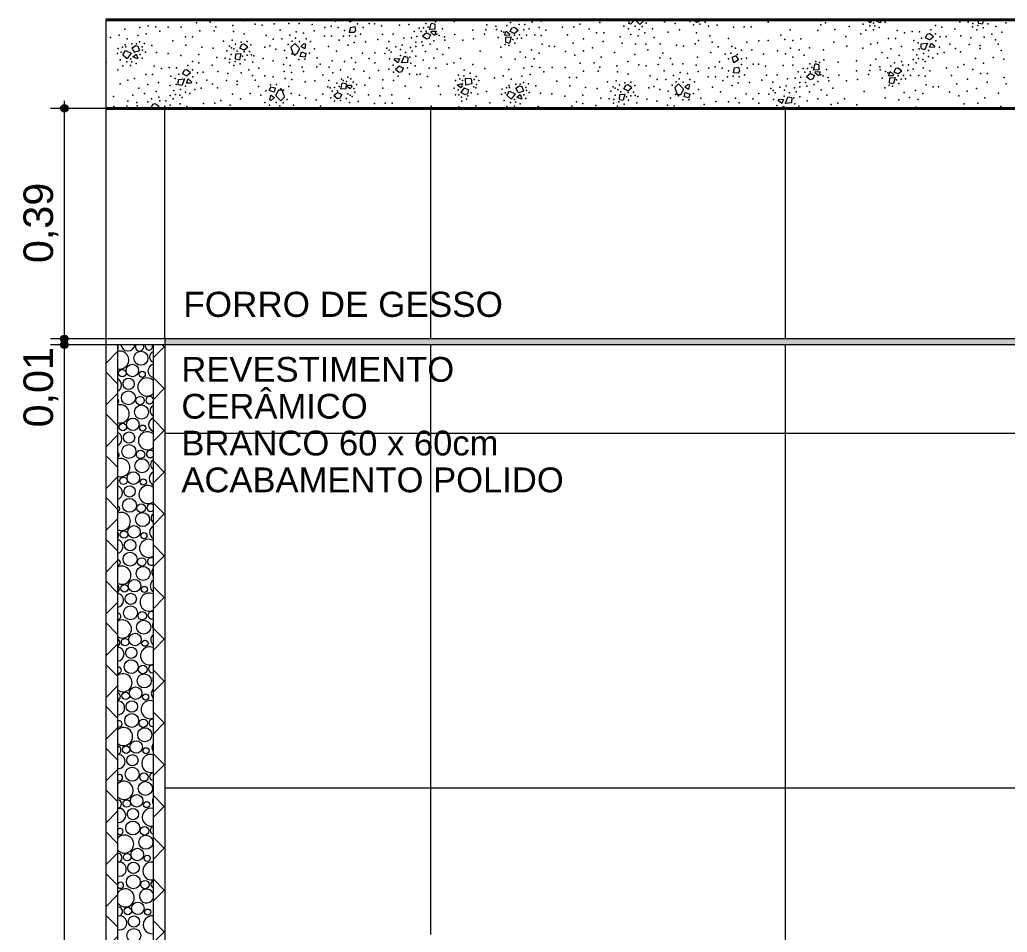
# Model space of a CAD drawing. Header units: metres. Extents: x -1.8 to 75.3, y -2 to 2.8.
# Drawn here: x 25.451 to 27.122, y 0.258 to 1.802 of the extents above; entities that cross this region are included whole.
import ezdxf

# ---------------------------------------------------------------- set-up
doc = ezdxf.new("R2010")
doc.units = ezdxf.units.M
doc.header["$MEASUREMENT"] = 0
for name, color, linetype in [('COTAS CORTE', 7, 'Continuous'), ('FORRO.EXEC', 7, 'Continuous'), ('LAJES.EST', 7, 'Continuous'), ('PAREDE CONSTRUIR', 7, 'Continuous')]:
    doc.layers.add(name, color=color, linetype=linetype)
for name, color, linetype, lineweight, true_color in [('COTAS CORTE_Caneta_No__25', 7, 'Continuous', 13, 0x982312), ('LAJES.EST_Caneta_No__97', 7, 'Continuous', 13, 0x6b6b6b), ('NOTAS-EXECUTIVO.ARQ_Caneta_No__12', 7, 'Continuous', 0, 0x030303), ('PAREDE CONSTRUIR_Caneta_No__96', 7, 'Continuous', 0, 0xb6b6b6), ('PAREDE CONSTRUIR_Caneta_No__97', 7, 'Continuous', 13, 0x6b6b6b)]:
    doc.layers.add(name, color=color, linetype=linetype, lineweight=lineweight, true_color=true_color)
for name, color, linetype, lineweight in [('FORRO.EXEC_Caneta_No__241', 7, 'Continuous', 13), ('LAJES.EST_Caneta_No__1', 7, 'Continuous', 40), ('LAJES.EST_Caneta_No__241', 7, 'Continuous', 13), ('PAREDE CONSTRUIR_Caneta_No__241', 7, 'Continuous', 13), ('PAREDE CONSTRUIR_Caneta_No__83', 84, 'Continuous', 0)]:
    doc.layers.add(name, color=color, linetype=linetype, lineweight=lineweight)
doc.styles.add('GENERATED_STYLE_1', font='arial.ttf')
doc.dimstyles.new('GENERATED_STYLE__2', dxfattribs={"dimtxt": 0.05, "dimasz": 0.02375, "dimexe": 0.18, "dimexo": 0.267183, "dimgap": 0, "dimtad": 1, "dimzin": 0, "dimdsep": 46, "dimtxsty": 'GENERATED_STYLE_1', "dimblk": 'ARROWHEAD_11', "dimblk1": 'ARROWHEAD_11', "dimblk2": 'ARROWHEAD_11', "dimcen": 0.09, "dimclrd": 256, "dimclre": 256, "dimclrt": 256, "dimadec": 0, "dimazin": 0, "dimtfac": 1, "dimtdec": 4, "dimtmove": 0, "dimatfit": 3, "dimfxl": 0, "dimtolj": 1, "dimtzin": 0, "dimarcsym": 0})
pattern_1 = [(45, (-37.767773, -1.898244), (-0.03535534, 0.03535534), []), (135, (-37.767773, -1.898244), (0.03535534, 0.03535534), [])]

# ---------------------------------------------------------------- blocks, each defined once
blk = doc.blocks.new('*X126', base_point=(-37.7678, -1.8982))
at = {"layer": 'PAREDE CONSTRUIR_Caneta_No__96', "color": 253, "linetype": 'Continuous', "lineweight": 0, "true_color": 0xb6b6b6}
for centre, radius in [((25.6558, 1.229), 0.0119), ((25.6243, 1.2037), 0.00627), ((25.6412, 1.2082), 0.0106), ((25.658, 1.2018), 0.00517), ((25.6348, 1.1857), 0.00959), ((25.6345, 1.1621), 0.0118), ((25.6543, 1.1573), 0.00715), ((25.6567, 1.138), 0.0119), ((25.6421, 1.1172), 0.0106), ((25.6252, 1.1127), 0.00627), ((25.6357, 1.0947), 0.00959), ((25.6589, 1.1108), 0.00517), ((25.6354, 1.0711), 0.0118), ((25.6552, 1.0663), 0.00715), ((25.6576, 1.047), 0.0119), ((25.643, 1.0262), 0.0106), ((25.6262, 1.0217), 0.00627), ((25.6598, 1.0198), 0.00517), ((25.6366, 1.0037), 0.00959), ((25.6364, 0.9801), 0.0118), ((25.6561, 0.9753), 0.00715), ((25.6585, 0.956), 0.0119), ((25.6271, 0.9307), 0.00627), ((25.6439, 0.9352), 0.0106), ((25.6376, 0.9127), 0.00959), ((25.6608, 0.9288), 0.00517), ((25.6373, 0.8891), 0.0118), ((25.6571, 0.8843), 0.00715), ((25.6595, 0.865), 0.0119), ((25.6449, 0.8442), 0.0106), ((25.628, 0.8397), 0.00627), ((25.6617, 0.8378), 0.00517), ((25.6385, 0.8217), 0.00959), ((25.6382, 0.7981), 0.0118), ((25.6604, 0.774), 0.0119), ((25.658, 0.7933), 0.00715), ((25.6289, 0.7487), 0.00627), ((25.6458, 0.7532), 0.0106), ((25.6394, 0.7307), 0.00959), ((25.6626, 0.7468), 0.00517), ((25.6392, 0.7071), 0.0118), ((25.6589, 0.7023), 0.00715), ((25.6613, 0.683), 0.0119), ((25.6467, 0.6622), 0.0106), ((25.6299, 0.6577), 0.00627), ((25.6636, 0.6558), 0.00517), ((25.6403, 0.6397), 0.00959), ((25.6401, 0.6161), 0.0118), ((25.6598, 0.6114), 0.00715), ((25.6623, 0.592), 0.0119), ((25.6308, 0.5667), 0.00627), ((25.6476, 0.5712), 0.0106), ((25.6645, 0.5648), 0.00517), ((25.6413, 0.5487), 0.00959), ((25.641, 0.5251), 0.0118), ((25.6608, 0.5204), 0.00715), ((25.6632, 0.501), 0.0119), ((25.6486, 0.4802), 0.0106), ((25.6317, 0.4757), 0.00627), ((25.6654, 0.4738), 0.00517), ((25.6422, 0.4577), 0.00959), ((25.6419, 0.4341), 0.0118), ((25.6617, 0.4294), 0.00715), ((25.6641, 0.41), 0.0119), ((25.6326, 0.3847), 0.00627), ((25.6495, 0.3892), 0.0106), ((25.6663, 0.3828), 0.00517), ((25.6431, 0.3667), 0.00959), ((25.6429, 0.3431), 0.0118), ((25.6626, 0.3384), 0.00715), ((25.6504, 0.2982), 0.0106), ((25.6336, 0.2937), 0.00627), ((25.644, 0.2757), 0.00959), ((25.6673, 0.2918), 0.00517), ((25.6438, 0.2521), 0.0118)]:
    blk.add_circle(centre, radius, dxfattribs=at)
for centre, radius, start, end in [((25.6121, 1.2473), 0.00517, 322.9853, 37.0147), ((25.6199, 1.2259), 0.0153, 256.084, 103.916), ((25.6336, 1.2531), 0.0118, 186.597, 353.403), ((25.6534, 1.2483), 0.00715, 151.4275, 28.5725), ((25.6693, 1.2492), 0.00627, 156.1784, 23.8216), ((25.6798, 1.2312), 0.00959, 111.9236, 248.0764), ((25.6862, 1.2537), 0.0106, 190.2924, 200.6226), ((25.6795, 1.2076), 0.0118, 106.3297, 253.6703), ((25.6108, 1.1835), 0.0119, 297.0748, 62.9252), ((25.6658, 1.1804), 0.0153, 47.2254, 312.7746), ((25.613, 1.1563), 0.00517, 308.2551, 51.7449), ((25.6702, 1.1582), 0.00627, 18.0426, 341.9574), ((25.6208, 1.1349), 0.0153, 252.4782, 107.5218), ((25.6807, 1.1402), 0.00959, 118.0366, 241.9634), ((25.6804, 1.1166), 0.0118, 111.0717, 248.9283), ((25.6093, 1.1118), 0.00715, 345.4232, 14.5768), ((25.6117, 1.0925), 0.0119, 292.1749, 67.8251), ((25.6667, 1.0894), 0.0153, 51.7899, 308.2101), ((25.6139, 1.0653), 0.00517, 296.0941, 63.9059), ((25.6712, 1.0672), 0.00627, 36.5865, 323.4135), ((25.6217, 1.0439), 0.0153, 248.7992, 111.2008), ((25.6816, 1.0492), 0.00959, 124.5204, 235.4796), ((25.6102, 1.0208), 0.00715, 326.9423, 33.0577), ((25.6814, 1.0256), 0.0118, 115.9703, 244.0297), ((25.6126, 1.0015), 0.0119, 287.4406, 72.5594), ((25.6677, 0.9984), 0.0153, 56.084, 303.916), ((25.6148, 0.9743), 0.00517, 285.1015, 74.8985), ((25.6721, 0.9762), 0.00627, 49.0736, 310.9264), ((25.6227, 0.9529), 0.0153, 245.026, 114.974), ((25.6826, 0.9582), 0.00959, 131.557, 228.443), ((25.6823, 0.9346), 0.0118, 121.0828, 238.9172), ((25.6111, 0.9298), 0.00715, 315.1075, 44.8925), ((25.6135, 0.9105), 0.0119, 282.8265, 77.1735), ((25.6686, 0.9074), 0.0153, 60.1714, 299.8286), ((25.6158, 0.8833), 0.00517, 274.6583, 85.3417), ((25.673, 0.8852), 0.00627, 59.5211, 300.4789), ((25.6236, 0.8619), 0.0153, 241.1331, 118.8669), ((25.6835, 0.8672), 0.00959, 139.4668, 220.5332), ((25.6832, 0.8436), 0.0118, 126.4874, 233.5126), ((25.6121, 0.8388), 0.00715, 305.3622, 54.6378), ((25.6145, 0.8195), 0.0119, 278.2957, 81.7043), ((25.6695, 0.8164), 0.0153, 64.0977, 295.9023), ((25.6167, 0.7923), 0.00517, 264.37, 95.63), ((25.6245, 0.7709), 0.0153, 237.0883, 122.9117), ((25.6739, 0.7942), 0.00627, 68.9396, 291.0604), ((25.6844, 0.7762), 0.00959, 148.9475, 211.0525), ((25.613, 0.7478), 0.00715, 296.683, 63.317), ((25.6842, 0.7526), 0.0118, 132.3003, 227.6997), ((25.6154, 0.7285), 0.0119, 273.8166, 86.1834), ((25.6704, 0.7254), 0.0153, 67.8972, 292.1028), ((25.6176, 0.7013), 0.00517, 253.8936, 106.1064), ((25.6749, 0.7032), 0.00627, 77.7907, 282.2093), ((25.6254, 0.6799), 0.0153, 232.8491, 127.1509), ((25.6853, 0.6852), 0.00959, 162.432, 197.568), ((25.6851, 0.6616), 0.0118, 138.7106, 221.2894), ((25.6139, 0.6568), 0.00715, 288.6245, 71.3755), ((25.6163, 0.6375), 0.0119, 269.3609, 90.6391), ((25.6714, 0.6344), 0.0153, 71.5969, 288.4031), ((25.6758, 0.6122), 0.00627, 86.3527, 273.6473), ((25.6186, 0.6103), 0.00517, 242.8231, 117.1769), ((25.6264, 0.5889), 0.0153, 228.3572, 131.6428), ((25.6148, 0.5659), 0.00715, 280.9338, 79.0662), ((25.686, 0.5706), 0.0118, 146.0738, 213.9262), ((25.6173, 0.5465), 0.0119, 264.9012, 95.0988), ((25.6723, 0.5434), 0.0153, 75.2187, 284.7813), ((25.6195, 0.5193), 0.00517, 230.5016, 129.4984), ((25.6767, 0.5212), 0.00627, 94.8332, 265.1668), ((25.6273, 0.4979), 0.0153, 223.5266, 136.4734), ((25.6158, 0.4749), 0.00715, 273.439, 86.561), ((25.6869, 0.4796), 0.0118, 155.2478, 204.7522), ((25.6182, 0.4555), 0.0119, 260.4103, 99.5897), ((25.6732, 0.4524), 0.0153, 78.7809, 281.2191), ((25.6776, 0.4302), 0.00627, 103.4221, 256.5779), ((25.6204, 0.4283), 0.00517, 215.3757, 144.6243), ((25.6282, 0.4069), 0.0153, 218.2216, 141.7784), ((25.6167, 0.3839), 0.00715, 266.003, 93.997), ((25.6191, 0.3645), 0.0119, 255.859, 104.141), ((25.6741, 0.3614), 0.0153, 82.2997, 277.7003), ((25.6213, 0.3373), 0.00517, 185.9068, 174.0932), ((25.6786, 0.3392), 0.00627, 112.3332, 247.6668), ((25.6291, 0.3159), 0.0153, 212.2, 147.8), ((25.665, 0.319), 0.0119, 20.663, 339.337), ((25.6176, 0.2929), 0.00715, 258.4985, 101.5015), ((25.62, 0.2735), 0.0119, 251.2144, 108.7856), ((25.6751, 0.2704), 0.0153, 85.7894, 274.2106)]:
    blk.add_arc(centre, radius, start, end, dxfattribs=at)
blk = doc.blocks.new('*X127', base_point=(-37.7678, -1.8982))
at = {"layer": 'LAJES.EST_Caneta_No__241', "color": 7, "linetype": 'Continuous', "lineweight": 13}
for p, q in [((26.0094, 1.7975), (26.0081, 1.8018)), ((26.0104, 1.7889), (26.0083, 1.7804)), ((26.0164, 1.8018), (26.0094, 1.7975)), ((26.0104, 1.7889), (26.0176, 1.7904)), ((26.0176, 1.7904), (26.019, 1.7835)), ((26.1444, 1.7853), (26.147, 1.7956)), ((26.1535, 1.7942), (26.147, 1.7956)), ((26.1535, 1.7942), (26.1531, 1.7859)), ((26.2838, 1.7882), (26.2879, 1.7892)), ((26.2879, 1.7892), (26.2942, 1.7842)), ((26.4817, 1.7953), (26.4829, 1.8018)), ((26.4842, 1.7943), (26.4817, 1.7953)), ((26.4897, 1.7994), (26.4842, 1.7943)), ((26.4855, 1.8018), (26.4897, 1.7994)), ((26.494, 1.8002), (26.493, 1.8018)), ((26.5001, 1.7939), (26.494, 1.8002)), ((26.5059, 1.7995), (26.5001, 1.7939)), ((26.5056, 1.8018), (26.5059, 1.7995)), ((26.5962, 1.7971), (26.5903, 1.8018)), ((26.6003, 1.7981), (26.5962, 1.7971)), ((26.602, 1.8018), (26.6003, 1.7981)), ((26.8844, 1.8018), (26.89, 1.7967)), ((26.8938, 1.8018), (26.89, 1.7967)), ((26.8996, 1.7997), (26.9021, 1.8018)), ((26.9072, 1.7965), (26.8996, 1.7997)), ((26.9065, 1.8018), (26.9082, 1.7974)), ((26.9082, 1.7974), (26.9072, 1.7965)), ((27.0736, 1.7961), (27.0738, 1.8018)), ((27.0736, 1.7961), (27.0801, 1.7947)), ((27.0818, 1.8018), (27.0801, 1.7947)), ((26.0164, 1.7802), (26.0083, 1.7804)), ((26.019, 1.7835), (26.0164, 1.7802)), ((26.1394, 1.7794), (26.1326, 1.7738)), ((26.1389, 1.7688), (26.1326, 1.7738)), ((26.1394, 1.7794), (26.1461, 1.7762)), ((26.1461, 1.7762), (26.143, 1.7698)), ((26.1531, 1.7859), (26.1444, 1.7853)), ((26.147, 1.78), (26.1477, 1.7826)), ((26.1528, 1.7753), (26.147, 1.78)), ((26.1477, 1.7826), (26.1556, 1.7823)), ((26.1556, 1.7823), (26.1528, 1.7753)), ((26.2712, 1.7757), (26.274, 1.7827)), ((26.2791, 1.7754), (26.2712, 1.7757)), ((26.2733, 1.7638), (26.2737, 1.7721)), ((26.2737, 1.7721), (26.2824, 1.7727)), ((26.274, 1.7827), (26.2798, 1.778)), ((26.2798, 1.778), (26.2791, 1.7754)), ((26.2824, 1.7727), (26.2798, 1.7624)), ((26.2807, 1.7818), (26.2838, 1.7882)), ((26.2874, 1.7786), (26.2807, 1.7818)), ((26.2874, 1.7786), (26.2942, 1.7842)), ((26.9838, 1.7709), (26.9869, 1.7773)), ((26.9869, 1.7773), (26.991, 1.7783)), ((26.9905, 1.7677), (26.9973, 1.7733)), ((26.991, 1.7783), (26.9973, 1.7733)), ((25.6407, 1.7544), (25.6466, 1.7584)), ((25.6466, 1.7584), (25.6506, 1.7572)), ((25.6506, 1.7572), (25.6536, 1.7497)), ((25.8234, 1.7535), (25.8265, 1.7599)), ((25.8265, 1.7599), (25.8306, 1.7609)), ((25.8301, 1.7503), (25.8369, 1.7559)), ((25.8306, 1.7609), (25.8369, 1.7559)), ((25.9103, 1.7562), (25.9161, 1.7618)), ((25.9107, 1.7521), (25.9103, 1.7562)), ((25.9161, 1.7618), (25.9222, 1.7555)), ((25.9222, 1.7555), (25.9243, 1.752)), ((25.9265, 1.7564), (25.932, 1.7615)), ((25.933, 1.7526), (25.9265, 1.7564)), ((25.932, 1.7615), (25.9345, 1.7604)), ((25.9345, 1.7604), (25.933, 1.7526)), ((26.143, 1.7698), (26.1389, 1.7688)), ((26.2733, 1.7638), (26.2798, 1.7624)), ((26.9764, 1.7529), (26.9767, 1.7612)), ((26.9767, 1.7612), (26.9872, 1.7622)), ((26.9872, 1.7622), (26.9829, 1.7515)), ((26.9905, 1.7677), (26.9838, 1.7709)), ((26.9905, 1.7552), (26.9933, 1.7623)), ((26.9984, 1.7549), (26.9905, 1.7552)), ((26.9933, 1.7623), (26.9991, 1.7575)), ((26.9991, 1.7575), (26.9984, 1.7549)), ((25.6253, 1.7425), (25.6298, 1.7496)), ((25.6253, 1.7425), (25.6324, 1.7361)), ((25.6298, 1.7496), (25.6393, 1.7452)), ((25.6393, 1.7452), (25.6324, 1.7361)), ((25.6445, 1.747), (25.6407, 1.7544)), ((25.642, 1.7392), (25.6479, 1.7438)), ((25.6497, 1.7359), (25.642, 1.7392)), ((25.6445, 1.747), (25.6536, 1.7497)), ((25.6479, 1.7438), (25.6506, 1.7368)), ((25.816, 1.7355), (25.8164, 1.7439)), ((25.8164, 1.7439), (25.8251, 1.7444)), ((25.8251, 1.7444), (25.8225, 1.7341)), ((25.8301, 1.7503), (25.8234, 1.7535)), ((25.9107, 1.7521), (25.9137, 1.7437)), ((25.9137, 1.7437), (25.9197, 1.744)), ((25.9197, 1.744), (25.9243, 1.752)), ((25.9252, 1.7398), (25.9273, 1.7475)), ((25.9335, 1.7384), (25.9252, 1.7398)), ((25.9273, 1.7475), (25.9357, 1.7446)), ((25.9335, 1.7384), (25.9357, 1.7446)), ((26.0968, 1.7288), (26.1011, 1.7395)), ((26.1076, 1.7381), (26.1011, 1.7395)), ((26.6625, 1.7406), (26.6565, 1.7378)), ((26.6625, 1.7406), (26.6673, 1.7338)), ((26.9764, 1.7529), (26.9829, 1.7515)), ((25.6506, 1.7368), (25.6497, 1.7359)), ((25.816, 1.7355), (25.8225, 1.7341)), ((26.0849, 1.7335), (26.0856, 1.7361)), ((26.0907, 1.7287), (26.0849, 1.7335)), ((26.0856, 1.7361), (26.0935, 1.7357)), ((26.0935, 1.7233), (26.0867, 1.7177)), ((26.0935, 1.7357), (26.0907, 1.7287)), ((26.0935, 1.7233), (26.1002, 1.7201)), ((26.1072, 1.7297), (26.0968, 1.7288)), ((26.1076, 1.7381), (26.1072, 1.7297)), ((26.6592, 1.7289), (26.6565, 1.7378)), ((26.6673, 1.7338), (26.6592, 1.7289)), ((26.6602, 1.7203), (26.6674, 1.7218)), ((26.6674, 1.7218), (26.6688, 1.7149)), ((26.7942, 1.7167), (26.7968, 1.727)), ((26.8033, 1.7256), (26.7968, 1.727)), ((26.8033, 1.7256), (26.803, 1.7173)), ((25.7262, 1.7103), (25.7293, 1.7167)), ((25.7329, 1.7071), (25.7262, 1.7103)), ((25.7293, 1.7167), (25.7334, 1.7177)), ((25.7329, 1.7071), (25.7397, 1.7127)), ((25.7334, 1.7177), (25.7397, 1.7127)), ((26.093, 1.7127), (26.0867, 1.7177)), ((26.0971, 1.7137), (26.093, 1.7127)), ((26.1002, 1.7201), (26.0971, 1.7137)), ((26.6602, 1.7203), (26.6581, 1.7118)), ((26.6662, 1.7116), (26.6581, 1.7118)), ((26.6688, 1.7149), (26.6662, 1.7116)), ((26.7892, 1.7108), (26.7824, 1.7052)), ((26.7887, 1.7002), (26.7824, 1.7052)), ((26.7892, 1.7108), (26.7959, 1.7076)), ((26.7959, 1.7076), (26.7928, 1.7012)), ((26.803, 1.7173), (26.7942, 1.7167)), ((26.7968, 1.7114), (26.7975, 1.7141)), ((26.8026, 1.7067), (26.7968, 1.7114)), ((26.7975, 1.7141), (26.8054, 1.7137)), ((26.8054, 1.7137), (26.8026, 1.7067)), ((26.921, 1.7071), (26.9238, 1.7141)), ((26.9289, 1.7068), (26.921, 1.7071)), ((26.9238, 1.7141), (26.9296, 1.7094)), ((26.9296, 1.7094), (26.9289, 1.7068)), ((26.9305, 1.7132), (26.9336, 1.7196)), ((26.9372, 1.71), (26.9305, 1.7132)), ((26.9336, 1.7196), (26.9377, 1.7206)), ((26.9372, 1.71), (26.944, 1.7156)), ((26.9377, 1.7206), (26.944, 1.7156)), ((25.7188, 1.6923), (25.7192, 1.7007)), ((25.7188, 1.6923), (25.7253, 1.6909)), ((25.7192, 1.7007), (25.7296, 1.7016)), ((25.7296, 1.7016), (25.7253, 1.6909)), ((25.7329, 1.6947), (25.7357, 1.7017)), ((25.7408, 1.6943), (25.7329, 1.6947)), ((25.7357, 1.7017), (25.7415, 1.6969)), ((25.7415, 1.6969), (25.7408, 1.6943)), ((25.994, 1.6844), (25.9965, 1.6947)), ((26.003, 1.6933), (25.9965, 1.6947)), ((26.003, 1.6933), (26.0027, 1.6849)), ((26.0048, 1.6886), (26.0055, 1.6912)), ((26.0089, 1.6853), (26.0048, 1.6886)), ((26.0055, 1.6912), (26.0118, 1.6909)), ((26.0129, 1.6894), (26.0116, 1.6863)), ((26.0129, 1.6894), (26.0118, 1.6909)), ((26.1917, 1.6904), (26.1918, 1.6917)), ((26.1981, 1.6866), (26.1917, 1.6904)), ((26.1918, 1.6917), (26.1998, 1.694)), ((26.1998, 1.694), (26.1981, 1.6866)), ((26.2057, 1.691), (26.2054, 1.7024)), ((26.2149, 1.7019), (26.2054, 1.7024)), ((26.2159, 1.6936), (26.2057, 1.691)), ((26.2149, 1.7019), (26.2159, 1.6936)), ((26.2905, 1.6858), (26.2964, 1.6898)), ((26.2964, 1.6898), (26.3004, 1.6886)), ((26.3004, 1.6886), (26.3034, 1.6811)), ((26.4733, 1.6849), (26.4763, 1.6913)), ((26.4763, 1.6913), (26.4804, 1.6923)), ((26.4804, 1.6923), (26.4867, 1.6873)), ((26.5601, 1.6876), (26.5659, 1.6932)), ((26.5659, 1.6932), (26.572, 1.6869)), ((26.5763, 1.6878), (26.5818, 1.6929)), ((26.5818, 1.6929), (26.5843, 1.6919)), ((26.5843, 1.6919), (26.5828, 1.684)), ((26.7928, 1.7012), (26.7887, 1.7002)), ((26.9231, 1.6952), (26.9235, 1.7035)), ((26.9231, 1.6952), (26.9296, 1.6938)), ((26.9235, 1.7035), (26.9322, 1.7041)), ((26.9322, 1.7041), (26.9296, 1.6938)), ((25.8749, 1.6882), (25.8727, 1.6819)), ((25.8811, 1.679), (25.8727, 1.6819)), ((25.8739, 1.6661), (25.8754, 1.6739)), ((25.8749, 1.6882), (25.8832, 1.6867)), ((25.8754, 1.6739), (25.8819, 1.6702)), ((25.8832, 1.6867), (25.8811, 1.679)), ((25.8887, 1.6825), (25.8841, 1.6745)), ((25.8862, 1.671), (25.8841, 1.6745)), ((25.8947, 1.6829), (25.8887, 1.6825)), ((25.8977, 1.6745), (25.8947, 1.6829)), ((25.8977, 1.6745), (25.8981, 1.6703)), ((25.9889, 1.6785), (25.9821, 1.6729)), ((25.9884, 1.6679), (25.9821, 1.6729)), ((25.9889, 1.6785), (25.9956, 1.6753)), ((25.9956, 1.6753), (25.9925, 1.6689)), ((26.0027, 1.6849), (25.994, 1.6844)), ((26.0089, 1.6853), (26.0116, 1.6863)), ((26.2028, 1.6864), (26.1974, 1.6785)), ((26.2045, 1.6745), (26.1974, 1.6785)), ((26.2028, 1.6864), (26.2104, 1.683)), ((26.2084, 1.6762), (26.2045, 1.6745)), ((26.2104, 1.683), (26.2084, 1.6762)), ((26.2751, 1.6739), (26.2796, 1.681)), ((26.2751, 1.6739), (26.2822, 1.6675)), ((26.2796, 1.681), (26.2891, 1.6766)), ((26.2891, 1.6766), (26.2822, 1.6675)), ((26.2943, 1.6784), (26.2905, 1.6858)), ((26.2918, 1.6706), (26.2978, 1.6752)), ((26.2943, 1.6784), (26.3034, 1.6811)), ((26.2978, 1.6752), (26.3004, 1.6682)), ((26.4658, 1.667), (26.4662, 1.6753)), ((26.4662, 1.6753), (26.4749, 1.6758)), ((26.4749, 1.6758), (26.4723, 1.6655)), ((26.4799, 1.6817), (26.4733, 1.6849)), ((26.4799, 1.6817), (26.4867, 1.6873)), ((26.5606, 1.6835), (26.5601, 1.6876)), ((26.5606, 1.6835), (26.5635, 1.6751)), ((26.5635, 1.6751), (26.5695, 1.6754)), ((26.5695, 1.6754), (26.5741, 1.6834)), ((26.572, 1.6869), (26.5741, 1.6834)), ((26.5751, 1.6712), (26.5771, 1.6789)), ((26.5828, 1.684), (26.5763, 1.6878)), ((26.5771, 1.6789), (26.5855, 1.676)), ((26.5833, 1.6698), (26.5855, 1.676)), ((25.673, 1.6526), (25.676, 1.659)), ((25.676, 1.659), (25.6801, 1.66)), ((25.6801, 1.66), (25.6865, 1.655)), ((25.6825, 1.6518), (25.6865, 1.655)), ((25.8764, 1.6651), (25.8739, 1.6661)), ((25.8819, 1.6702), (25.8764, 1.6651)), ((25.8923, 1.6647), (25.8862, 1.671)), ((25.8981, 1.6703), (25.8923, 1.6647)), ((25.9925, 1.6689), (25.9884, 1.6679)), ((26.2995, 1.6673), (26.2918, 1.6706)), ((26.3004, 1.6682), (26.2995, 1.6673)), ((26.4658, 1.667), (26.4723, 1.6655)), ((26.5833, 1.6698), (26.5751, 1.6712)), ((26.7347, 1.6649), (26.7354, 1.6675)), ((26.7405, 1.6601), (26.7347, 1.6649)), ((26.7354, 1.6675), (26.7433, 1.6671)), ((26.7433, 1.6671), (26.7405, 1.6601)), ((26.7466, 1.6602), (26.7509, 1.6709)), ((26.757, 1.6611), (26.7466, 1.6602)), ((26.7574, 1.6695), (26.7509, 1.6709)), ((26.7574, 1.6695), (26.757, 1.6611)), ((25.6655, 1.6518), (25.6662, 1.6536)), ((25.6662, 1.6536), (25.6684, 1.6518)), ((25.6747, 1.6518), (25.673, 1.6526)), ((26.7433, 1.6547), (26.7397, 1.6518)), ((26.7433, 1.6547), (26.7494, 1.6518))]:
    blk.add_line(p, q, dxfattribs=at)
for p in [(25.6678, 1.7912), (25.6812, 1.7897), (25.7017, 1.7895), (25.724, 1.7895), (25.7496, 1.7968), (25.7729, 1.7976), (25.7827, 1.7899), (25.8114, 1.7923), (25.8302, 1.8), (25.8489, 1.7942), (25.8611, 1.7924), (25.8813, 1.7946), (25.9059, 1.7954), (25.9234, 1.7955), (25.9457, 1.7937), (25.9778, 1.7909), (25.9851, 1.7994), (25.9896, 1.7886), (26.0226, 1.7947), (26.0422, 1.7953), (26.0512, 1.795), (26.0632, 1.7917), (26.0932, 1.7928), (26.1093, 1.7936), (26.138, 1.7956), (26.1418, 1.7895), (26.1485, 1.7999), (26.1545, 1.7983), (26.1861, 1.7988), (26.2172, 1.8011), (26.2411, 1.7934), (26.2565, 1.7909), (26.2751, 1.7921), (26.2816, 1.7973), (26.2936, 1.7999), (26.2958, 1.7936), (26.3055, 1.7939), (26.318, 1.7974), (26.3301, 1.7888), (26.3333, 1.7996), (26.3694, 1.7892), (26.3888, 1.7899), (26.3989, 1.7945), (26.4323, 1.7971), (26.4734, 1.7907), (26.4922, 1.7908), (26.5042, 1.7902), (26.5112, 1.7959), (26.542, 1.7983), (26.5601, 1.7957), (26.5848, 1.7989), (26.5913, 1.793), (26.6016, 1.7944), (26.6107, 1.7975), (26.6166, 1.7909), (26.6213, 1.801), (26.6312, 1.7925), (26.659, 1.7893), (26.6767, 1.7897), (26.6887, 1.7897), (26.7174, 1.7978), (26.806, 1.8002), (26.8064, 1.7932), (26.8146, 1.7963), (26.8544, 1.7906), (26.8781, 1.7945), (26.8894, 1.7912), (26.896, 1.7962), (26.8979, 1.7914), (26.9153, 1.7975), (26.981, 1.8016), (27.0008, 1.7918), (27.0116, 1.7893), (27.0419, 1.7983), (27.056, 1.7974), (27.0633, 1.79), (27.0639, 1.7957), (27.0726, 1.792), (27.0853, 1.8008), (27.0891, 1.7947), (27.103, 1.7903), (27.1047, 1.8013), (27.1199, 1.7968), (25.6044, 1.7719), (25.619, 1.7757), (25.6287, 1.786), (25.6506, 1.775), (25.6539, 1.7885), (25.6648, 1.778), (25.6877, 1.7823), (25.7311, 1.7728), (25.7431, 1.7729), (25.7553, 1.7832), (25.7797, 1.7832), (25.8127, 1.7821), (25.8306, 1.7782), (25.868, 1.7752), (25.8917, 1.7839), (25.9076, 1.7759), (25.9187, 1.7811), (25.9309, 1.7792), (25.949, 1.783), (25.9664, 1.7739), (25.9672, 1.7885), (25.9785, 1.774), (25.9988, 1.7738), (26.0006, 1.7838), (26.0086, 1.7748), (26.0188, 1.7738), (26.0275, 1.7773), (26.0321, 1.7886), (26.0648, 1.7768), (26.0828, 1.7772), (26.1184, 1.7821), (26.1229, 1.7733), (26.1268, 1.7876), (26.13, 1.7818), (26.134, 1.7879), (26.1388, 1.7824), (26.1566, 1.7772), (26.1606, 1.7753), (26.1664, 1.7862), (26.1694, 1.7726), (26.1873, 1.7768), (26.2174, 1.7841), (26.2376, 1.7776), (26.2396, 1.7845), (26.2574, 1.7854), (26.2662, 1.7827), (26.2702, 1.7808), (26.288, 1.7756), (26.2968, 1.7762), (26.3039, 1.7847), (26.3084, 1.7759), (26.3132, 1.7866), (26.3227, 1.7762), (26.3333, 1.7751), (26.3412, 1.7839), (26.378, 1.7762), (26.4143, 1.7861), (26.427, 1.7794), (26.4391, 1.7795), (26.4672, 1.7728), (26.481, 1.7864), (26.4853, 1.7766), (26.4975, 1.7747), (26.4989, 1.7851), (26.5085, 1.7799), (26.5218, 1.7863), (26.5245, 1.7719), (26.5482, 1.7806), (26.5676, 1.7845), (26.5962, 1.7798), (26.6188, 1.7748), (26.7391, 1.7757), (26.755, 1.7846), (26.8016, 1.7835), (26.8304, 1.7854), (26.849, 1.7732), (26.8745, 1.7778), (26.8828, 1.7842), (26.8957, 1.7847), (26.9054, 1.7885), (26.936, 1.7838), (26.9482, 1.7798), (26.9613, 1.7818), (26.9734, 1.7811), (26.9929, 1.7848), (27.0005, 1.7779), (27.0089, 1.7728), (27.0188, 1.7733), (27.0337, 1.7858), (27.0434, 1.7747), (27.0705, 1.7847), (27.0813, 1.7879), (27.0829, 1.7723), (27.096, 1.7775), (27.1131, 1.7807), (25.6245, 1.7554), (25.629, 1.7592), (25.6301, 1.7558), (25.6327, 1.7697), (25.6403, 1.7612), (25.648, 1.7612), (25.6535, 1.7644), (25.6577, 1.756), (25.6617, 1.7617), (25.6742, 1.7583), (25.7098, 1.7663), (25.7318, 1.7587), (25.7587, 1.7556), (25.7956, 1.7654), (25.8055, 1.757), (25.8102, 1.7671), (25.8161, 1.7605), (25.8252, 1.7636), (25.8355, 1.765), (25.842, 1.7591), (25.8657, 1.7552), (25.8742, 1.7574), (25.8798, 1.7691), (25.8944, 1.7694), (25.9049, 1.7599), (25.9119, 1.7656), (25.9173, 1.7706), (25.9239, 1.7649), (25.9352, 1.7693), (25.9428, 1.7651), (25.9732, 1.7564), (25.9912, 1.7673), (26.0066, 1.7589), (26.0167, 1.7635), (26.0361, 1.7643), (26.0569, 1.7681), (26.0754, 1.7647), (26.0875, 1.7561), (26.0979, 1.7587), (26.1006, 1.7704), (26.1136, 1.7713), (26.1212, 1.7566), (26.1213, 1.7641), (26.131, 1.7644), (26.1332, 1.7581), (26.1452, 1.7607), (26.1517, 1.7659), (26.1703, 1.7671), (26.2004, 1.7672), (26.2188, 1.7694), (26.2604, 1.7718), (26.2651, 1.7553), (26.2723, 1.7597), (26.2783, 1.7581), (26.285, 1.7685), (26.2888, 1.7624), (26.2928, 1.7701), (26.3, 1.7704), (26.335, 1.7602), (26.347, 1.7569), (26.356, 1.7566), (26.3873, 1.7622), (26.4049, 1.7697), (26.4383, 1.765), (26.4704, 1.762), (26.4928, 1.7603), (26.5103, 1.7603), (26.5349, 1.7611), (26.5621, 1.7588), (26.5743, 1.7569), (26.5941, 1.7612), (26.5998, 1.7668), (26.6228, 1.7636), (26.6327, 1.7559), (26.6502, 1.7702), (26.6559, 1.7567), (26.6815, 1.764), (26.7017, 1.7659), (26.7177, 1.7669), (26.7456, 1.7682), (26.759, 1.7668), (26.7729, 1.7695), (26.8287, 1.7638), (26.8506, 1.7573), (26.8912, 1.7603), (26.9024, 1.7627), (26.9214, 1.7698), (26.9332, 1.7698), (26.9431, 1.7563), (26.9642, 1.7669), (26.9712, 1.7627), (26.9773, 1.7705), (27.0014, 1.7659), (27.0073, 1.7554), (27.0249, 1.7604), (27.0579, 1.7597), (27.0606, 1.7714), (27.0762, 1.7582), (27.1021, 1.7678), (27.1069, 1.7604), (25.6162, 1.7447), (25.6173, 1.7531), (25.6223, 1.7468), (25.6543, 1.7431), (25.6585, 1.7505), (25.6632, 1.747), (25.6822, 1.7464), (25.7017, 1.7448), (25.7234, 1.741), (25.7539, 1.743), (25.778, 1.7539), (25.8013, 1.7493), (25.8086, 1.7429), (25.8089, 1.7545), (25.8129, 1.7525), (25.8185, 1.7486), (25.8277, 1.7402), (25.8307, 1.7473), (25.8355, 1.7419), (25.8395, 1.748), (25.8427, 1.7422), (25.8471, 1.7407), (25.8842, 1.7522), (25.8986, 1.7496), (25.9111, 1.7441), (25.9161, 1.7416), (25.9413, 1.7453), (25.9496, 1.7523), (25.9868, 1.7484), (26.0306, 1.7452), (26.0517, 1.7458), (26.0687, 1.7444), (26.0722, 1.7539), (26.076, 1.7504), (26.0796, 1.7468), (26.095, 1.7411), (26.0953, 1.7513), (26.1036, 1.7466), (26.112, 1.7549), (26.1149, 1.7486), (26.1212, 1.74), (26.1376, 1.7483), (26.1572, 1.7519), (26.1669, 1.743), (26.1769, 1.7545), (26.23, 1.7487), (26.2655, 1.7385), (26.2979, 1.7473), (26.3069, 1.7387), (26.3171, 1.7509), (26.3296, 1.7453), (26.3747, 1.7481), (26.3903, 1.7419), (26.4047, 1.7494), (26.4204, 1.7541), (26.4346, 1.7385), (26.4574, 1.7464), (26.492, 1.7431), (26.5139, 1.751), (26.539, 1.745), (26.5979, 1.7385), (26.6207, 1.7464), (26.6447, 1.7438), (26.6542, 1.745), (26.662, 1.7535), (26.665, 1.743), (26.6722, 1.7504), (26.6898, 1.7507), (26.7098, 1.7436), (26.7331, 1.7491), (26.747, 1.7441), (26.7551, 1.7538), (26.7595, 1.7385), (26.7697, 1.7507), (26.7787, 1.7421), (26.7875, 1.7545), (26.8111, 1.7509), (26.8779, 1.7537), (26.9097, 1.7464), (26.9251, 1.7528), (26.939, 1.7411), (26.9628, 1.7509), (26.969, 1.7424), (26.973, 1.7526), (26.9804, 1.7444), (26.9887, 1.7397), (26.989, 1.7499), (27.0043, 1.7442), (27.0153, 1.7465), (27.0346, 1.7531), (27.0431, 1.7474), (27.0761, 1.7529), (27.1121, 1.7497), (25.5968, 1.73), (25.6206, 1.7339), (25.6252, 1.7236), (25.6318, 1.7306), (25.6382, 1.7242), (25.6385, 1.7357), (25.6403, 1.7308), (25.6478, 1.7279), (25.6577, 1.7369), (25.6784, 1.7232), (25.7353, 1.7242), (25.7432, 1.7312), (25.754, 1.7287), (25.7761, 1.7252), (25.7843, 1.7377), (25.7984, 1.7368), (25.8057, 1.7294), (25.8064, 1.7351), (25.8129, 1.7241), (25.815, 1.7314), (25.8238, 1.7273), (25.8315, 1.7341), (25.8454, 1.7298), (25.8624, 1.7362), (25.8795, 1.7325), (25.8971, 1.7261), (25.9024, 1.7374), (25.9084, 1.7245), (25.923, 1.7346), (25.9333, 1.7349), (25.9533, 1.7219), (25.9539, 1.7375), (25.9591, 1.7267), (25.9792, 1.732), (26.0004, 1.7312), (26.0122, 1.7374), (26.0187, 1.7297), (26.042, 1.7363), (26.0517, 1.729), (26.0767, 1.7356), (26.0826, 1.7251), (26.111, 1.7384), (26.1128, 1.7282), (26.1198, 1.724), (26.1335, 1.7331), (26.1515, 1.7366), (26.1742, 1.7267), (26.1854, 1.7291), (26.1967, 1.7364), (26.2177, 1.7263), (26.2891, 1.7349), (26.3176, 1.7226), (26.3215, 1.7356), (26.3995, 1.7282), (26.4227, 1.729), (26.4612, 1.7237), (26.48, 1.7314), (26.4987, 1.7256), (26.5109, 1.7238), (26.5311, 1.726), (26.5339, 1.7376), (26.5521, 1.7362), (26.5557, 1.7268), (26.5732, 1.7269), (26.5955, 1.7251), (26.6277, 1.7223), (26.6349, 1.7308), (26.6506, 1.7355), (26.6724, 1.7261), (26.6726, 1.7359), (26.6807, 1.7368), (26.692, 1.7267), (26.701, 1.7264), (26.713, 1.7231), (26.743, 1.7242), (26.7591, 1.725), (26.7878, 1.727), (26.7983, 1.7313), (26.8043, 1.7297), (26.8115, 1.7341), (26.8359, 1.7302), (26.867, 1.7325), (26.8909, 1.7248), (26.8997, 1.7349), (26.9063, 1.7223), (26.9194, 1.7375), (26.9249, 1.7235), (26.9314, 1.7287), (26.9434, 1.7313), (26.9456, 1.725), (26.9553, 1.7253), (26.9628, 1.7344), (26.9678, 1.7288), (26.972, 1.7361), (26.9793, 1.7345), (26.9831, 1.731), (26.9963, 1.7375), (27.0487, 1.7259), (27.0685, 1.7364), (27.0821, 1.7285), (27.0981, 1.7378), (27.1164, 1.7348), (25.6169, 1.7172), (25.6639, 1.7093), (25.6756, 1.7092), (25.6906, 1.7192), (25.7037, 1.7212), (25.7066, 1.7064), (25.7158, 1.7205), (25.7197, 1.7099), (25.7429, 1.7173), (25.7438, 1.7053), (25.7513, 1.7122), (25.7613, 1.7128), (25.7858, 1.7142), (25.8031, 1.7108), (25.8253, 1.7117), (25.8384, 1.7169), (25.8445, 1.7072), (25.8556, 1.7201), (25.8657, 1.7069), (25.8795, 1.705), (25.898, 1.7141), (25.9104, 1.7124), (25.9289, 1.7215), (25.931, 1.7142), (25.9635, 1.7087), (25.9745, 1.7216), (25.9806, 1.7119), (25.9937, 1.7171), (26.016, 1.718), (26.0332, 1.7147), (26.0578, 1.7161), (26.0751, 1.7182), (26.0835, 1.7131), (26.0911, 1.7062), (26.1067, 1.7204), (26.1106, 1.7099), (26.1227, 1.7092), (26.1284, 1.7096), (26.1406, 1.7056), (26.1434, 1.7196), (26.1552, 1.7196), (26.1933, 1.7081), (26.2023, 1.7071), (26.2031, 1.7166), (26.2131, 1.7116), (26.2233, 1.7059), (26.2379, 1.7195), (26.2688, 1.7071), (26.2785, 1.7174), (26.3004, 1.7064), (26.3038, 1.7199), (26.3146, 1.7094), (26.331, 1.7212), (26.3375, 1.7137), (26.3516, 1.7209), (26.3738, 1.7209), (26.4051, 1.7146), (26.4295, 1.7146), (26.4325, 1.7213), (26.4626, 1.7135), (26.4804, 1.7096), (26.5178, 1.7066), (26.5415, 1.7153), (26.5574, 1.7073), (26.5685, 1.7125), (26.5807, 1.7106), (26.5988, 1.7144), (26.6162, 1.7053), (26.617, 1.7199), (26.6283, 1.7054), (26.6394, 1.72), (26.6486, 1.7052), (26.6504, 1.7152), (26.6584, 1.7062), (26.6686, 1.7052), (26.6773, 1.7087), (26.6819, 1.72), (26.7146, 1.7082), (26.7326, 1.7086), (26.7682, 1.7135), (26.7766, 1.719), (26.7798, 1.7132), (26.7838, 1.7193), (26.7886, 1.7138), (26.7916, 1.7209), (26.8064, 1.7086), (26.8104, 1.7067), (26.8162, 1.7176), (26.8371, 1.7082), (26.8672, 1.7155), (26.8874, 1.709), (26.8894, 1.7159), (26.9072, 1.7168), (26.916, 1.7141), (26.92, 1.7122), (26.9378, 1.707), (26.9466, 1.7077), (26.9537, 1.7161), (26.9582, 1.7073), (26.963, 1.7181), (26.9725, 1.7076), (26.9799, 1.7202), (26.9831, 1.7065), (26.991, 1.7153), (27.0192, 1.7206), (27.0278, 1.7076), (27.0386, 1.7213), (27.0641, 1.7176), (27.0768, 1.7109), (27.0889, 1.7109), (25.6204, 1.6931), (25.6336, 1.6997), (25.6448, 1.7021), (25.6675, 1.6922), (25.6855, 1.6957), (25.7052, 1.6903), (25.7136, 1.7022), (25.7154, 1.692), (25.7314, 1.6893), (25.7497, 1.6948), (25.7673, 1.6998), (25.777, 1.6925), (25.8004, 1.6991), (25.8186, 1.6976), (25.8186, 1.6923), (25.8493, 1.6998), (25.8545, 1.6891), (25.8751, 1.6916), (25.8854, 1.692), (25.9, 1.7021), (25.906, 1.6891), (25.9113, 1.7004), (25.9339, 1.6968), (25.9502, 1.6985), (25.9736, 1.6991), (25.9876, 1.6947), (25.9913, 1.6886), (25.9953, 1.7015), (25.998, 1.699), (26.004, 1.6974), (26.0061, 1.7047), (26.0112, 1.7018), (26.0149, 1.696), (26.0206, 1.692), (26.0347, 1.6911), (26.0429, 1.7036), (26.065, 1.7001), (26.0832, 1.6992), (26.103, 1.6894), (26.1597, 1.6892), (26.1882, 1.6991), (26.1958, 1.7016), (26.2003, 1.6989), (26.2195, 1.6885), (26.22, 1.7004), (26.2236, 1.6924), (26.2278, 1.6987), (26.2542, 1.7033), (26.2788, 1.6906), (26.2825, 1.7011), (26.2901, 1.6926), (26.2979, 1.6926), (26.3033, 1.6958), (26.3116, 1.6931), (26.324, 1.6897), (26.3596, 1.6977), (26.381, 1.7042), (26.3816, 1.6901), (26.3929, 1.7043), (26.4454, 1.6969), (26.4553, 1.6884), (26.46, 1.6985), (26.4659, 1.6919), (26.475, 1.695), (26.4853, 1.6964), (26.4918, 1.6905), (26.524, 1.6888), (26.5296, 1.7006), (26.5442, 1.7008), (26.5548, 1.6913), (26.5618, 1.697), (26.5671, 1.702), (26.5738, 1.6963), (26.585, 1.7007), (26.5926, 1.6965), (26.641, 1.6987), (26.6564, 1.6903), (26.6665, 1.6949), (26.6859, 1.6957), (26.7067, 1.6995), (26.7252, 1.6961), (26.7477, 1.6901), (26.7504, 1.7018), (26.7634, 1.7028), (26.7711, 1.6956), (26.7727, 1.7047), (26.7808, 1.6958), (26.783, 1.6895), (26.7951, 1.6921), (26.8015, 1.6974), (26.8192, 1.704), (26.8201, 1.6985), (26.8502, 1.6986), (26.8686, 1.7008), (26.9102, 1.7032), (26.9221, 1.6911), (26.9281, 1.6895), (26.9348, 1.6999), (26.9386, 1.6938), (26.9426, 1.7015), (26.9498, 1.7018), (26.9848, 1.6916), (26.9968, 1.6883), (27.0371, 1.6936), (27.0547, 1.7011), (27.0882, 1.6964), (27.117, 1.7042), (27.1203, 1.6934), (25.6094, 1.672), (25.6421, 1.6743), (25.6522, 1.6858), (25.6618, 1.677), (25.6814, 1.6805), (25.7052, 1.6738), (25.7115, 1.6818), (25.7144, 1.6755), (25.7217, 1.6739), (25.7228, 1.6838), (25.7311, 1.6791), (25.7387, 1.6769), (25.7468, 1.6836), (25.7577, 1.6859), (25.7855, 1.6868), (25.8109, 1.6758), (25.8405, 1.6772), (25.8588, 1.6742), (25.8671, 1.6813), (25.8923, 1.6849), (25.8973, 1.6824), (25.9098, 1.677), (25.9242, 1.6743), (25.9639, 1.6759), (25.9719, 1.6881), (25.9763, 1.6866), (25.9795, 1.6808), (25.9835, 1.6869), (25.9883, 1.6815), (26.0061, 1.6763), (26.0102, 1.6743), (26.0135, 1.6718), (26.0159, 1.6853), (26.0178, 1.6795), (26.041, 1.6749), (26.0603, 1.6732), (26.0652, 1.6858), (26.0803, 1.6747), (26.1298, 1.6869), (26.1626, 1.6753), (26.1862, 1.6859), (26.1882, 1.6745), (26.1927, 1.6832), (26.1941, 1.6748), (26.209, 1.673), (26.215, 1.6779), (26.2225, 1.6866), (26.2263, 1.6761), (26.2407, 1.6801), (26.266, 1.6761), (26.2671, 1.6845), (26.2721, 1.6782), (26.2743, 1.6868), (26.2799, 1.6872), (26.3041, 1.6745), (26.3075, 1.6874), (26.3083, 1.6819), (26.3131, 1.6784), (26.332, 1.6778), (26.3515, 1.6762), (26.3732, 1.6724), (26.4037, 1.6744), (26.4085, 1.687), (26.4278, 1.6853), (26.4511, 1.6807), (26.4585, 1.6743), (26.4587, 1.6859), (26.4628, 1.6839), (26.4683, 1.68), (26.4775, 1.6716), (26.4805, 1.6787), (26.4853, 1.6733), (26.4893, 1.6794), (26.4926, 1.6736), (26.4969, 1.6721), (26.5156, 1.6866), (26.534, 1.6836), (26.5484, 1.681), (26.5609, 1.6755), (26.5659, 1.673), (26.5911, 1.6767), (26.5994, 1.6837), (26.623, 1.6878), (26.6366, 1.6798), (26.6804, 1.6766), (26.7015, 1.6772), (26.7185, 1.6758), (26.722, 1.6853), (26.7258, 1.6818), (26.7294, 1.6782), (26.7373, 1.6875), (26.7448, 1.6725), (26.7451, 1.6827), (26.7534, 1.678), (26.7618, 1.6863), (26.7647, 1.68), (26.771, 1.688), (26.7874, 1.6797), (26.807, 1.6833), (26.8167, 1.6744), (26.8267, 1.6859), (26.8799, 1.6801), (26.9149, 1.6867), (26.9478, 1.6787), (26.9669, 1.6823), (26.9794, 1.6767), (27.0058, 1.688), (27.0245, 1.6795), (27.0401, 1.6733), (27.0545, 1.6808), (27.0702, 1.6855), (27.1072, 1.6778), (25.6097, 1.6549), (25.6318, 1.6553), (25.6333, 1.6642), (25.6487, 1.6617), (25.6496, 1.6562), (25.6673, 1.6629), (25.6738, 1.6681), (25.6858, 1.6707), (25.688, 1.6644), (25.6961, 1.6555), (25.6977, 1.6647), (25.7054, 1.6575), (25.7102, 1.6682), (25.7223, 1.6596), (25.7255, 1.6704), (25.7617, 1.66), (25.781, 1.6607), (25.7912, 1.6654), (25.8066, 1.657), (25.8245, 1.6679), (25.8656, 1.6615), (25.8732, 1.6572), (25.8845, 1.6617), (25.8911, 1.6559), (25.8965, 1.661), (25.9035, 1.6667), (25.914, 1.6572), (25.9342, 1.6692), (25.9523, 1.6665), (25.9598, 1.6553), (25.977, 1.6697), (25.9836, 1.6638), (25.9938, 1.6652), (26.0029, 1.6683), (26.0088, 1.6617), (26.0234, 1.6634), (26.0512, 1.6602), (26.069, 1.6605), (26.0809, 1.6605), (26.1096, 1.6686), (26.1472, 1.6554), (26.1982, 1.671), (26.1987, 1.664), (26.2068, 1.6672), (26.2226, 1.6562), (26.2466, 1.6614), (26.2704, 1.6653), (26.275, 1.655), (26.2816, 1.662), (26.288, 1.6556), (26.2883, 1.6671), (26.2901, 1.6622), (26.2976, 1.6593), (26.3075, 1.6683), (26.3851, 1.6556), (26.393, 1.6626), (26.4038, 1.6601), (26.4259, 1.6566), (26.4341, 1.6691), (26.4482, 1.6682), (26.4555, 1.6608), (26.4562, 1.6666), (26.4627, 1.6555), (26.4648, 1.6628), (26.4736, 1.6587), (26.4813, 1.6655), (26.4952, 1.6612), (26.5122, 1.6676), (26.5293, 1.6639), (26.5469, 1.6575), (26.5522, 1.6688), (26.5582, 1.6559), (26.5728, 1.666), (26.5832, 1.6663), (26.6037, 1.6689), (26.6089, 1.6581), (26.629, 1.6634), (26.6502, 1.6627), (26.662, 1.6689), (26.6685, 1.6611), (26.6918, 1.6677), (26.7015, 1.6605), (26.7265, 1.667), (26.7324, 1.6565), (26.7608, 1.6698), (26.7626, 1.6596), (26.7696, 1.6554), (26.771, 1.6715), (26.7833, 1.6645), (26.8014, 1.668), (26.824, 1.6581), (26.8352, 1.6605), (26.8465, 1.6678), (26.8675, 1.6577), (26.9153, 1.6699), (26.9389, 1.6664), (26.9567, 1.6701), (26.9713, 1.667), (27.0493, 1.6596), (27.0725, 1.6604), (27.0844, 1.6699), (27.1111, 1.6551), (25.6584, 1.6535), (25.7335, 1.6547), (26.1938, 1.6543), (26.3282, 1.6547), (26.3535, 1.6526), (26.3656, 1.6519), (26.5787, 1.6529), (26.6032, 1.6533), (26.6243, 1.653), (26.7565, 1.6518), (26.9674, 1.654), (26.9808, 1.6526), (27.0014, 1.6523), (27.0236, 1.6523), (27.0824, 1.6527)]:
    blk.add_point(p, dxfattribs=at)
blk = doc.blocks.new('*D128', base_point=(-37.7678, -1.8982))
at = {"layer": 'COTAS CORTE_Caneta_No__25', "linetype": 'Continuous', "lineweight": 13, "true_color": 0x982312}
for points in [[(25.52, 1.2518), (25.5205, 1.2494), (25.5218, 1.2473), (25.5238, 1.246), (25.5262, 1.2455), (25.5286, 1.246), (25.5307, 1.2473), (25.532, 1.2494), (25.5325, 1.2518), (25.532, 1.2541), (25.5307, 1.2562), (25.5286, 1.2575), (25.5262, 1.258), (25.5238, 1.2575), (25.5218, 1.2562), (25.5205, 1.2541)], [(25.52, -1.8982), (25.5205, -1.9006), (25.5218, -1.9027), (25.5238, -1.904), (25.5262, -1.9045), (25.5286, -1.904), (25.5307, -1.9027), (25.532, -1.9006), (25.5325, -1.8982), (25.532, -1.8959), (25.5307, -1.8938), (25.5286, -1.8925), (25.5262, -1.892), (25.5238, -1.8925), (25.5218, -1.8938), (25.5205, -1.8959)]]:
    blk.add_hatch(color=24, dxfattribs=at).paths.add_polyline_path(points)
at = {"layer": 'COTAS CORTE_Caneta_No__25', "color": 24, "linetype": 'Continuous', "lineweight": 13, "true_color": 0x982312}
for p, q in [((25.52, 1.2518), (25.5028, 1.2518)), ((25.5262, -1.892), (25.5262, 1.2455)), ((25.7934, 1.2518), (25.5325, 1.2518)), ((25.52, -1.8982), (25.5028, -1.8982)), ((25.5262, -1.9107), (25.5262, -1.9045)), ((25.7934, -1.8982), (25.5325, -1.8982))]:
    blk.add_line(p, q, dxfattribs=at)
for centre in [(25.5262, 1.2518), (25.5262, -1.8982)]:
    blk.add_circle(centre, 0.00625, dxfattribs=at)
at = {"layer": 'COTAS CORTE_Caneta_No__25', "color": 24, "lineweight": 13, "true_color": 0x982312, "char_height": 0.05, "attachment_point": 7, "rotation": 90, "style": 'GENERATED_STYLE_1'}
for s, insert in [('\\A1;{\\pql;\\fArial|b0|i0|c0|p0;\\W1.000000;0,01}', (25.5162, 1.112)), ('\\A1;{\\pql;\\fArial|b0|i0|c0|p0;\\W1.000000;3,15}', (25.5162, -0.4567))]:
    blk.add_mtext(s, dxfattribs=dict(at, insert=insert))
blk = doc.blocks.new('ARROWHEAD_11')
at = {"color": 0, "linetype": 'Continuous', "lineweight": 0}
blk.add_line((0, 0), (-1, 0), dxfattribs=at)
at = {"color": 0, "linetype": 'Continuous', "lineweight": 0, "const_width": 0.25, "flags": 128}
blk.add_lwpolyline([(-0.125, 0, 1), (0.125, 0, 1)], format="xyb", close=True, dxfattribs=at)
blk = doc.blocks.new('*D129', base_point=(-37.7678, -1.8982))
at = {"layer": 'COTAS CORTE_Caneta_No__25', "linetype": 'Continuous', "lineweight": 13, "true_color": 0x982312}
for points in [[(25.52, 1.2618), (25.5205, 1.2594), (25.5218, 1.2573), (25.5238, 1.256), (25.5262, 1.2555), (25.5286, 1.256), (25.5307, 1.2573), (25.532, 1.2594), (25.5325, 1.2618), (25.532, 1.2641), (25.5307, 1.2662), (25.5286, 1.2675), (25.5262, 1.268), (25.5238, 1.2675), (25.5218, 1.2662), (25.5205, 1.2641)], [(25.52, 1.2518), (25.5205, 1.2494), (25.5218, 1.2473), (25.5238, 1.246), (25.5262, 1.2455), (25.5286, 1.246), (25.5307, 1.2473), (25.532, 1.2494), (25.5325, 1.2518), (25.532, 1.2541), (25.5307, 1.2562), (25.5286, 1.2575), (25.5262, 1.258), (25.5238, 1.2575), (25.5218, 1.2562), (25.5205, 1.2541)]]:
    blk.add_hatch(color=24, dxfattribs=at).paths.add_polyline_path(points)
at = {"layer": 'COTAS CORTE_Caneta_No__25', "color": 24, "linetype": 'Continuous', "lineweight": 13, "true_color": 0x982312}
for p, q in [((25.52, 1.2618), (25.5028, 1.2618)), ((25.5262, 1.2518), (25.5262, 1.2555)), ((25.7934, 1.2618), (25.5325, 1.2618)), ((25.52, 1.2518), (25.5028, 1.2518)), ((25.7934, 1.2518), (25.5325, 1.2518))]:
    blk.add_line(p, q, dxfattribs=at)
for centre in [(25.5262, 1.2618), (25.5262, 1.2518)]:
    blk.add_circle(centre, 0.00625, dxfattribs=at)
blk = doc.blocks.new('*D130', base_point=(-37.7678, -1.8982))
at = {"layer": 'COTAS CORTE_Caneta_No__25', "linetype": 'Continuous', "lineweight": 13, "true_color": 0x982312}
for points in [[(25.52, 1.6518), (25.5205, 1.6494), (25.5218, 1.6473), (25.5238, 1.646), (25.5262, 1.6455), (25.5286, 1.646), (25.5307, 1.6473), (25.532, 1.6494), (25.5325, 1.6518), (25.532, 1.6541), (25.5307, 1.6562), (25.5286, 1.6575), (25.5262, 1.658), (25.5238, 1.6575), (25.5218, 1.6562), (25.5205, 1.6541)], [(25.52, 1.2618), (25.5205, 1.2594), (25.5218, 1.2573), (25.5238, 1.256), (25.5262, 1.2555), (25.5286, 1.256), (25.5307, 1.2573), (25.532, 1.2594), (25.5325, 1.2618), (25.532, 1.2641), (25.5307, 1.2662), (25.5286, 1.2675), (25.5262, 1.268), (25.5238, 1.2675), (25.5218, 1.2662), (25.5205, 1.2641)]]:
    blk.add_hatch(color=24, dxfattribs=at).paths.add_polyline_path(points)
at = {"layer": 'COTAS CORTE_Caneta_No__25', "color": 24, "linetype": 'Continuous', "lineweight": 13, "true_color": 0x982312}
for p, q in [((25.5262, 1.658), (25.5262, 1.6643)), ((25.52, 1.6518), (25.5028, 1.6518)), ((25.5262, 1.268), (25.5262, 1.6455)), ((25.7934, 1.6518), (25.5325, 1.6518)), ((25.52, 1.2618), (25.5028, 1.2618)), ((25.7934, 1.2618), (25.5325, 1.2618))]:
    blk.add_line(p, q, dxfattribs=at)
for centre in [(25.5262, 1.6518), (25.5262, 1.2618)]:
    blk.add_circle(centre, 0.00625, dxfattribs=at)
at = {"layer": 'COTAS CORTE_Caneta_No__25', "color": 24, "lineweight": 13, "true_color": 0x982312, "insert": (25.5162, 1.39), "char_height": 0.05, "attachment_point": 7, "rotation": 90, "style": 'GENERATED_STYLE_1'}
blk.add_mtext('\\A1;{\\pql;\\fArial|b0|i0|c0|p0;\\W1.000000;0,39}', dxfattribs=at)

msp = doc.modelspace()

# ---------------------------------------------------------------- hatches: boundary and pattern name
at = {"layer": 'FORRO.EXEC', "linetype": 'Continuous', "lineweight": 0, "true_color": 0xffffff}
msp.add_hatch(color=7, dxfattribs=at).paths.add_polyline_path([(25.6962, 1.2618), (25.6962, 1.2518), (28.5463, 1.2518), (28.5463, 1.2618)])
at = {"layer": 'PAREDE CONSTRUIR_Caneta_No__83', "linetype": 'Continuous', "lineweight": 0}
h = msp.add_hatch(dxfattribs=at)
h.set_pattern_fill('Placomur_0007', color=84, style=0, pattern_type=2)
h.set_pattern_definition(pattern_1)
h.paths.add_polyline_path([(25.5962, 1.2518), (25.5962, -1.8982), (25.6162, -1.8982), (25.6162, 1.2518)])
h = msp.add_hatch(dxfattribs=at)
h.set_pattern_fill('Placomur_0007', color=84, style=0, pattern_type=2)
h.set_pattern_definition(pattern_1)
h.paths.add_polyline_path([(25.6962, 1.2518), (25.6762, 1.2518), (25.6762, -1.8982), (25.6962, -1.8982)])
at = {"layer": 'PAREDE CONSTRUIR_Caneta_No__97', "linetype": 'Continuous', "lineweight": 13, "true_color": 0x6b6b6b}
h = msp.add_hatch(dxfattribs=at)
h.set_pattern_fill('Ceramica_60_x_60_0007', color=251, style=0, pattern_type=2)
h.set_pattern_definition([(0, (28.54626, -1.89824), (0, 0.6), []), (90, (28.54626, -1.89824), (-0.6, 0), [])])
h.paths.add_polyline_path([(25.6962, 1.2618), (27.1463, 1.2618), (27.1463, 1.6518), (25.6962, 1.6518)])
h = msp.add_hatch(dxfattribs=at)
h.set_pattern_fill('Ceramica_60_x_60_0007', color=251, style=0, pattern_type=2)
h.set_pattern_definition([(0, (28.54626, -1.89824), (0, 0.6), []), (90, (28.54626, -1.89824), (-0.6, 0), [])])
h.paths.add_polyline_path([(25.6962, 1.2518), (25.6962, -1.8982), (25.7841, -1.8982), (25.7841, 0.2538), (26.7081, 0.2538), (26.7081, -1.8982), (27.1463, -1.8982), (27.1463, 1.2518)])

# ---------------------------------------------------------------- linework, layer by layer
at = {"layer": 'FORRO.EXEC_Caneta_No__241', "color": 7, "linetype": 'Continuous', "lineweight": 13}
for p, q in [((25.5962, 1.2618), (25.5962, 1.2518)), ((25.6962, 1.2618), (25.6962, 1.2518)), ((28.5463, 1.2618), (25.6962, 1.2618)), ((28.5463, 1.2518), (25.6962, 1.2518))]:
    msp.add_line(p, q, dxfattribs=at)
at = {"layer": 'LAJES.EST_Caneta_No__1', "color": 7, "linetype": 'Continuous', "lineweight": 40}
for p, q in [((28.5463, 1.8018), (25.5962, 1.8018)), ((28.5463, 1.6518), (25.5962, 1.6518))]:
    msp.add_line(p, q, dxfattribs=at)
at = {"layer": 'LAJES.EST_Caneta_No__97', "color": 251, "linetype": 'Continuous', "lineweight": 13, "true_color": 0x6b6b6b}
msp.add_line((25.5962, 1.8018), (25.5962, 1.6518), dxfattribs=at)
at = {"layer": 'PAREDE CONSTRUIR_Caneta_No__241', "color": 7, "linetype": 'Continuous', "lineweight": 13}
for p, q in [((25.5962, 1.6518), (25.5962, 1.2618)), ((25.6962, 1.2618), (25.6962, 1.6518)), ((25.5962, 1.2518), (25.5962, -1.7982)), ((25.6162, 1.2518), (25.6162, -1.8982)), ((25.6762, 1.2518), (25.6762, -1.8982)), ((25.6962, 1.2518), (25.6962, -1.8982))]:
    msp.add_line(p, q, dxfattribs=at)
at = {"layer": 'PAREDE CONSTRUIR_Caneta_No__241', "color": 7, "linetype": 'Continuous', "lineweight": 13, "flags": 128}
msp.add_lwpolyline([(25.6962, 1.2518), (25.6762, 1.2518), (25.6162, 1.2518), (25.5962, 1.2518)], dxfattribs=at)

# ---------------------------------------------------------------- block references
at = {"layer": 'LAJES.EST', "lineweight": 0}
msp.add_blockref('*X127', (-37.7678, -1.8982), dxfattribs=at)
at = {"layer": 'PAREDE CONSTRUIR', "lineweight": 0}
msp.add_blockref('*X126', (-37.7678, -1.8982), dxfattribs=at)

# ---------------------------------------------------------------- texts
at = {"layer": 'NOTAS-EXECUTIVO.ARQ_Caneta_No__12', "color": 18, "linetype": 'Continuous', "lineweight": 0, "true_color": 0x030303, "insert": (25.998, 1.3415), "char_height": 0.0425, "attachment_point": 2, "style": 'GENERATED_STYLE_1'}
msp.add_mtext('\\A1;{\\pqc;\\fArial|b0|i0|c0|p0;\\W1.000000;FORRO DE \\fArial|b0|i0|c0|p0;\\W1.000000;GESSO}', dxfattribs=at)
at = {"layer": 'NOTAS-EXECUTIVO.ARQ_Caneta_No__12', "color": 18, "linetype": 'Continuous', "lineweight": 0, "true_color": 0x030303, "insert": (25.7242, 1.2311), "char_height": 0.041905, "width": 0.74499, "attachment_point": 1, "line_spacing_factor": 0.892098, "style": 'GENERATED_STYLE_1'}
msp.add_mtext('\\A1;{\\pql;\\fArial|b0|i0|c0|p0;\\W1.000000;REVESTIMENTO CERÂMICO\\P\\pql;\\fArial|b0|i0|c0|p0;\\W1.000000;BRANCO 60 x 60cm\\P\\pql;\\fArial|b0|i0|c0|p0;\\W1.000000;ACABAMENTO POLIDO\\fArial|b0|i0|c0|p0;\\W1.000000; }', dxfattribs=at)

# ---------------------------------------------------------------- dimensions: what is measured, and where the dimension line sits
at = {"layer": 'COTAS CORTE', "color": 24, "linetype": 'Continuous', "lineweight": 13, "true_color": 0x982312}
for base, p1, p2, picture, middle in [((25.5262, 1.6518), (27.1212, 1.2618), (25.5962, 1.6518), '*D130', (25.4912, 1.4548)), ((25.5262, 1.2518), (25.6962, -1.8982), (27.1212, 1.2518), '*D128', (25.4912, -0.392)), ((25.5262, 1.2618), (27.1212, 1.2518), (27.1212, 1.2618), '*D129', (25.4912, 1.1768))]:
    dim = msp.add_linear_dim(base=base, p1=p1, p2=p2, angle=90, dimstyle='GENERATED_STYLE__2', dxfattribs=at)
    dim.commit()
    dim.dimension.update_dxf_attribs({"geometry": picture, "text_midpoint": middle, "dimtype": 160, "text_rotation": 90})

doc.saveas('drawing.dxf')
